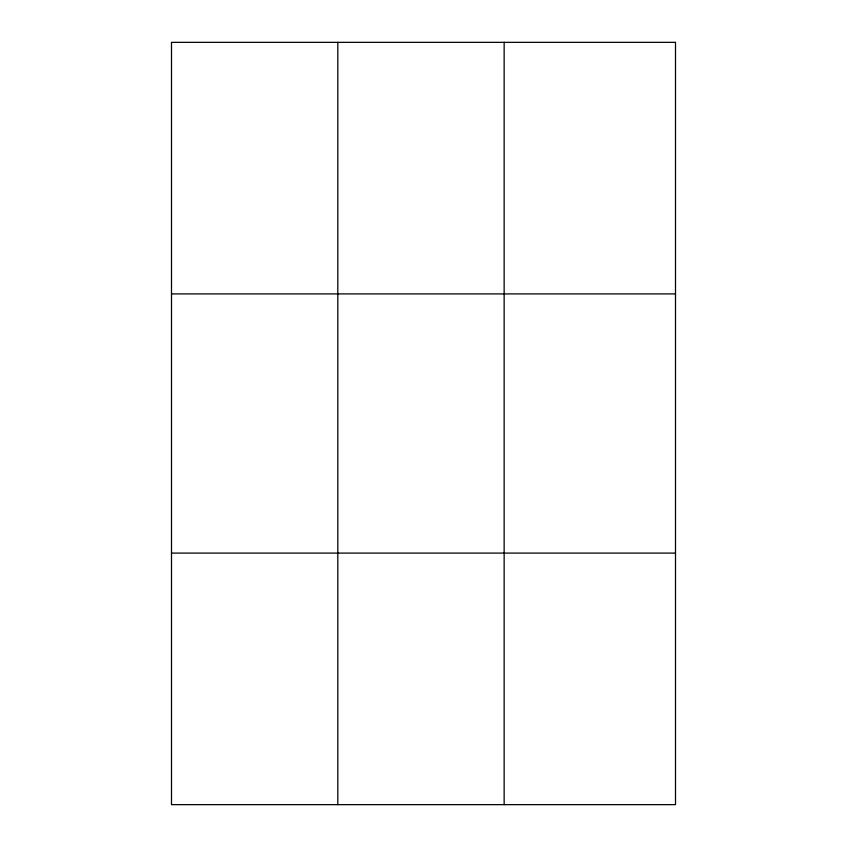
<?xml version="1.0" encoding="UTF-8"?>
<svg xmlns="http://www.w3.org/2000/svg" width="847" height="847" viewBox="0 0 847 847"><rect width="100%" height="100%" fill="white"/><g stroke="black" fill="none" stroke-linecap="round" stroke-linejoin="round"><path stroke-width="1.27" d="M337.815 804.65L337.815 42.35M504.145 804.65L504.145 42.35M171.496 293.909L675.504 293.909M171.496 553.091L675.504 553.091M675.504 42.35L675.504 804.65L171.496 804.65L171.496 42.35L675.504 42.35"/></g></svg>
